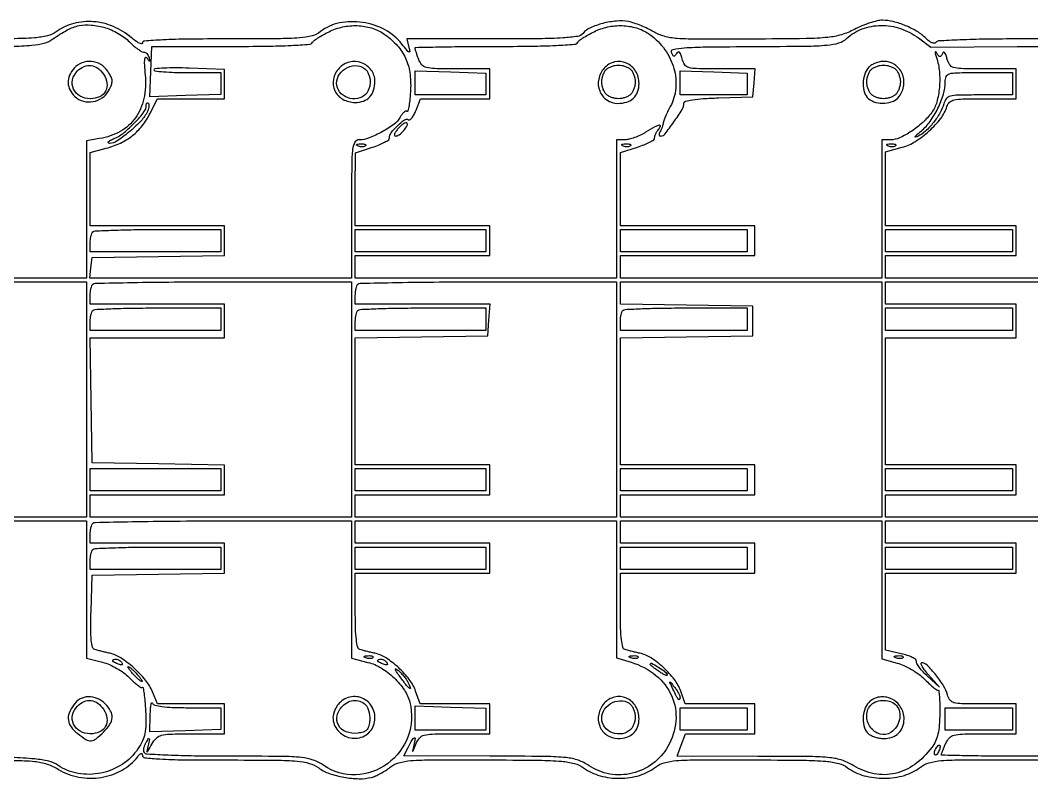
# Model space of a CAD drawing. Extents: x 210 to 1493, y 694 to 1022.
# Drawn here: x 712.2 to 983.2, y 796 to 999 of the extents above; entities that cross this region are included whole.
import ezdxf

# ---------------------------------------------------------------- set-up
doc = ezdxf.new("R2010")
doc.units = 0

msp = doc.modelspace()

# ---------------------------------------------------------------- linework, layer by layer
for points in [[(709.860004, 992.052739, 0.01882), (715.389222, 992.30709, 0.045287), (718.630076, 992.877149, 0.088769), (720.990789, 993.993441, -0.030523), (724.843071, 996.396569, -0.072227), (728.009614, 997.561499, -0.078524), (731.210064, 997.726756, -0.041474), (735.126556, 996.981504, -0.040715), (736.714281, 996.397754, -0.024541), (738.491828, 995.466051, -0.024488), (740.178609, 994.358946, -0.038922), (741.490192, 993.237081, 0.01774), (742.615323, 992.189075, 0.022254), (743.732583, 991.304017, 0.021172), (744.713185, 990.657191, 0.136023), (745.280303, 990.5, -0.127065), (745.713468, 990.388113, -0.073257), (746.144286, 990.059375, -0.06537), (746.507684, 989.573513, -0.061364), (746.742798, 989, -0.005591), (746.969672, 988.130742, -0.452708), (746.898698, 988.028341, -0.271711), (746.747352, 988.095223, -0.003901), (746.154425, 988.932334, 0.407591), (745.78617, 989.002491, 0.225144), (745.528166, 988.574104, 0.039614), (745.498031, 987.067232, 0.00781), (745.700293, 984.368595, -0.073273), (745.345229, 978.018273, -0.104954), (743.098008, 972.865943, -0.110323), (739.055741, 969.243978, -0.087719), (733.509501, 967.307829), (730, 966.738315), (730, 948.369158), (730, 930), (695.5, 930)], [(993.675217, 994.054407, -0.001948), (979.709345, 994, 0.00369), (970.952451, 993.935375, 0.00716), (963.959042, 993.731949, 0.002671), (958.22285, 993.452132, 0.245548), (957.522542, 993.036475, -0.262787), (957.136937, 992.824178, -0.095091), (956.502075, 992.953068, -0.063025), (955.709513, 993.402444, -0.035945), (954.875877, 994.124123, 0.059797), (952.527788, 995.96896, 0.037888), (949.421985, 997.549544, 0.037934), (946.120729, 998.640542, 0.060912), (943.181058, 999, 0.058217), (941.758132, 998.833759, 0.020891), (939.790513, 998.279912, 0.020394), (937.664207, 997.486985, 0.022746), (935.687496, 996.548636, -0.048764), (932.235795, 995.124802, -0.049863), (928.59942, 994.40982, -0.020165), (922.799334, 994.095289, -0.00181), (908.231103, 993.94624, -0.001805), (894.081946, 993.903782, -0.018345), (888.210181, 994.122877, -0.046135), (884.728568, 994.706864, -0.072439), (881.942546, 995.894695, 0.024579), (880.38047, 996.745008, 0.016698), (878.528225, 997.563195, 0.016855), (876.682589, 998.234507, 0.032112), (875.153539, 998.626478, 0.068387), (872.000196, 998.784851, 0.041446), (868.310897, 998.154503, 0.041662), (864.968585, 996.989687, 0.115371), (862.996182, 995.4954, -0.185493), (861.539584, 994.678238, -0.020706), (857.685649, 994.279752, -0.013253), (851.255351, 994.053824, -0.002154), (838.760924, 994), (815.766737, 994), (816.354836, 991.75, -0.026716), (816.578704, 990.658178, -0.600201), (816.374372, 990.506526, -0.111615), (815.877472, 990.896139, -0.004846), (814.489664, 992.634139, 0.10483), (809.970513, 996.423299, 0.084735), (803.946698, 998.418168, 0.086706), (797.732739, 998.279889, 0.11837), (792.662651, 995.949281, -0.104506), (790.434693, 994.850266, -0.043128), (787.099312, 994.298992, -0.017551), (781.256491, 994.050541, -0.001849), (767.592271, 994, 0.002836), (757.276363, 993.941493, 0.009205), (750.436978, 993.737951, 0.005257), (745.500981, 993.448005, 0.394091), (745, 992.911106, -0.446121), (744.761984, 992.697437, -0.084213), (744.126212, 992.877319, -0.043716), (743.167978, 993.440226, -0.020252), (742.025404, 994.32517, 0.073585), (737.188752, 997.307884, 0.081929), (731.870209, 998.621842, 0.085399), (726.595842, 998.136947, 0.089416), (721.879394, 995.914121, -0.096313), (719.524495, 994.843388, -0.039858), (716.052579, 994.300768, -0.016918), (710.067655, 994.052086, -0.001923)], [(1014, 930), (979, 930), (944, 930), (944, 933), (944, 936), (961.5, 936), (979, 936), (979, 940), (979, 944), (961.5, 944), (944, 944), (944, 953.870039), (944, 963.740078), (948.501405, 965.000393, 0.072828), (952.056054, 966.580953, 0.043684), (955.738044, 969.386439, 0.044058), (958.806576, 972.718015, 0.087455), (960.464914, 975.889455, -0.131688), (961.202594, 977.042367, -0.131596), (962.418171, 977.672184, -0.048935), (964.702571, 977.944296, -0.005191), (970.067388, 978), (979, 978), (979, 982), (979, 986), (970.108408, 986, -0.004284), (964.249331, 986.050206, -0.065395), (962.249096, 986.347893, -0.18239), (961.201131, 987.126781, -0.07785), (960.485115, 988.75, 0.022512), (960.155204, 989.797692, 0.094085), (959.81808, 990.363048, 0.334805), (959.51631, 990.424011, 0.195919), (959.255656, 990.136847, -0.031664), (958.950284, 989.440759, -0.28055), (958.675975, 989.273695, -0.223377), (958.352745, 989.425682, -0.021456), (957.813442, 990.136847, 0.042412), (957.45545, 990.569999, 0.631554), (957.314723, 990.5216, 0.098868), (957.351795, 990.082104, 0.008519), (957.684493, 989, -0.057298), (958.451767, 985.231365, -0.043396), (958.450254, 981.007735, -0.044827), (957.751595, 977.094815, -0.093115), (956.402307, 974.315635, -0.048365), (953.983551, 971.636301, -0.038775), (950.917632, 969.245502, -0.04005), (947.813704, 967.53069, -0.10657), (945.352117, 967), (943, 967), (943, 948.5), (943, 930), (908, 930), (873, 930), (873, 933), (873, 936), (891, 936), (909, 936), (909, 940), (909, 944), (891, 944), (873, 944), (873, 953.823696), (873, 963.647391), (877.598983, 965.073696, 0.018667), (879.360025, 965.692797, 0.027839), (880.842918, 966.374773, 0.026632), (881.939235, 967.03189, 0.253086), (882.18402, 967.5, -0.077815), (882.251137, 967.971586, -0.032564), (882.478909, 968.573437, -0.03123), (882.811475, 969.19793, -0.035251), (883.207482, 969.75, 0.085158), (883.709417, 970.62095, 0.591889), (883.458404, 970.909489, 0.07445), (882.243154, 970.448376, 0.00906), (879.77417, 969.003738, -0.026663), (878.355469, 968.239333, -0.023387), (876.80085, 967.59278, -0.024074), (875.34054, 967.142292, -0.062437), (874.25, 967.003738), (872, 967), (872, 948.5), (872, 930), (837, 930), (802, 930), (802, 933), (802, 936), (820, 936), (838, 936), (838, 940), (838, 944), (820, 944), (802, 944), (802.005249, 953.75), (802.010498, 963.5), (806.613244, 965, 0.018695), (808.373344, 965.647327, 0.028037), (809.849996, 966.353125, 0.026912), (810.936417, 967.027829, 0.257648), (811.168544, 967.5, -0.1765), (811.59313, 968.862953, -0.037338), (813.273326, 970.755483, -0.035362), (815.155069, 972.338598, -0.304495), (816.19773, 972.377796, 0.295397), (816.629815, 972.386821, 0.072368), (817.181074, 972.889992, 0.051281), (817.758836, 973.764168, 0.030164), (818.271608, 974.908616), (819.438475, 978), (828.719238, 978), (838, 978), (838, 982), (838, 986), (828.975249, 986, -0.004682), (823.209297, 986.053997, -0.058157), (821.042782, 986.348073, -0.153901), (819.852572, 987.088489, -0.086607), (818.975249, 988.5651, -0.005212), (818.601699, 989.579315, -0.007041), (818.286479, 990.504453, -0.004956), (818.041794, 991.283312, -0.073755), (818, 991.5651, -0.407814), (818.174113, 991.743068, -0.000405), (824.298289, 991.872248, -0.00317), (831.21945, 991.968747, -0.001901), (839.440983, 992, 0.003188), (849.112005, 992.061671, 0.009278), (855.790103, 992.270831, 0.005787), (860.68698, 992.572079, 0.240536), (861.564354, 993.104127, -0.098222), (862.066901, 993.644233, -0.016022), (863.258488, 994.448203, -0.017119), (864.743416, 995.312809, -0.014341), (866.373371, 996.129228, -0.063891), (870.084056, 997.309954, -0.061798), (874.015721, 997.534374, -0.063794), (877.764242, 996.79854, -0.077761), (880.938211, 995.160396, -0.080234), (884.938123, 991.108999, -0.086126), (887.340556, 986.097904, -0.090847), (887.840058, 980.801124, -0.102664), (886.372692, 975.915714, 0.010448), (885.661565, 974.534628, 0.012651), (885.055002, 973.209616, 0.011292), (884.600889, 972.077335, 0.08045), (884.484888, 971.5, -0.054081), (884.415633, 971.02833, -0.023948), (884.228343, 970.426563, -0.023366), (883.966933, 969.801908, -0.029084), (883.664552, 969.25, 0.052893), (883.430849, 968.770708, 0.115476), (883.382987, 968.367188, 0.189362), (883.521463, 968.105157, 0.179475), (883.804982, 968, 0.230579), (884.915294, 968.540782, 0.01228), (887.327308, 971.781977, 0.015326), (889.529027, 975.109366, 0.139368), (890, 976.766225, -0.339449), (890.415133, 977.307247, -0.026687), (892.307766, 977.707595, -0.022966), (895.147526, 978.018854, -0.008044), (899.25, 978.212474), (908.5, 978.5), (908.810365, 982.25), (909.120731, 986), (899.668773, 986, -0.003855), (893.418187, 986.048198, -0.061297), (891.320292, 986.339266, -0.182467), (890.243509, 987.110051, -0.085876), (889.5397, 988.697845, 0.021053), (889.187541, 989.886605, 0.11898), (888.834974, 990.44037, 0.328725), (888.46518, 990.489395, 0.12917), (888.070455, 990.113999, -0.037832), (887.642832, 989.526519, -0.264415), (887.321877, 989.409737, -0.232677), (887.027004, 989.622596, -0.030489), (886.697099, 990.346964, -0.460807), (887.157878, 991.196051, -0.03424), (890.12069, 991.618205, -0.015399), (895.837574, 991.860083, -0.001748), (908.778302, 991.963519, 0.001739), (922.711015, 992.074624, 0.018365), (928.393097, 992.34859, 0.04798), (931.552178, 992.926031, 0.119948), (933.579101, 994.074312, -0.099212), (937.753404, 996.670567, -0.087335), (942.802205, 997.6123, -0.083594), (948.063518, 996.781464, -0.080434), (952.840731, 994.270399), (956.181462, 991.75981), (979.263628, 991.936494, 0.001541), (994.214267, 992.097025, 0.02088)], [(695.5, 865), (730, 865), (730, 846.618715), (730, 828.23743), (734.271604, 827.161828, -0.040133), (736.143803, 826.527038, -0.027901), (738.142597, 825.529491, -0.028077), (739.996158, 824.32874, -0.043989), (741.424629, 823.07867, 0.015426), (742.572116, 821.952631, 0.023966), (743.634994, 821.06247, 0.020641), (744.527657, 820.441235, 0.287081), (744.903025, 820.438386, -0.525873), (745.151862, 820.328238, -0.010762), (745.415308, 818.739077, -0.015492), (745.647611, 816.669498, -0.008635), (745.808662, 814.137761, -0.013648), (745.878839, 810.437641, -0.047049), (745.633923, 808.053293, -0.061437), (744.990785, 806.106741, -0.036824), (743.788729, 803.984932, -0.10257), (739.547662, 799.811879, -0.093126), (733.851856, 797.489388, -0.093826), (727.739081, 797.401645, -0.106112), (722.306842, 799.597746, 0.091783), (719.875432, 800.661932, 0.033962), (716.170768, 801.265926, 0.015813), (709.920149, 801.654549, 0.002124)], [(993.999259, 801.949305, 0.001891), (980.59563, 802, -0.001965), (972.3148, 802.03255, -0.003277), (965.343716, 802.133053, -0.000433), (959.181145, 802.267642, -0.40758), (959, 802.452947, -0.086484), (959.050482, 802.742618, -0.006008), (959.340901, 803.521038, -0.008394), (959.716004, 804.44433, -0.006211), (960.160515, 805.452947, -0.082508), (961.140437, 806.909643, -0.14209), (962.390872, 807.645142, -0.0573), (964.584836, 807.942978, -0.005113), (970.160515, 808), (979, 808), (979, 812), (979, 816), (970.108408, 816, -0.004579), (964.465904, 816.051671, -0.057918), (962.36287, 816.335222, -0.166689), (961.279662, 817.045013, -0.103993), (960.6087, 818.422928, 0.078034), (959.591602, 820.817522, 0.02975), (957.488531, 823.782816, 0.024928), (955.170343, 826.39299, 0.201339), (953.724015, 827, 0.487593), (953.529669, 826.751364, 0.067856), (953.811184, 826.045313, 0.037469), (954.511897, 824.99834, 0.017541), (955.562909, 823.75), (958.5, 820.5), (955.297268, 823.391805, -0.020647), (954.085602, 824.580228, -0.02758), (953.094892, 825.759675, -0.027163), (952.404404, 826.792747, -0.180889), (952.297268, 827.391805, 0.28344), (952.107032, 827.88017, 0.044543), (951.19201, 828.451198, 0.038309), (949.863876, 829.000731, 0.024404), (948.25, 829.442061), (944, 830.384122), (944, 840.692061), (944, 851), (961.5, 851), (979, 851), (979, 855), (979, 859), (961.5, 859), (944, 859), (944, 862), (944, 865), (979, 865), (1014, 865)], [(710.657085, 800.89882, -0.021615), (716.102043, 800.617968, -0.057205), (719.424441, 799.913142, -0.05724), (722.5, 798.473914, 0.093847), (727.918873, 796.403893, 0.084423), (733.933506, 796.347932, 0.086254), (739.516561, 798.267903, 0.104581), (743.700513, 801.876581, -0.024107), (744.245393, 802.524948, -0.135123), (744.62696, 802.761567, -0.361721), (744.865049, 802.658739, -0.111335), (744.968197, 802.25, 0.377577), (745.582441, 801.587331, 0.011204), (749.668757, 801.264503, 0.011655), (756.009359, 801.054406, 0.002454), (767.09563, 801, -0.001826), (780.839296, 800.949797, -0.019379), (786.433179, 800.69197, -0.050267), (789.684453, 800.08265, -0.083459), (792.186967, 798.866868, 0.072301), (795.060777, 797.391039, 0.038434), (798.941369, 796.386748, 0.038333), (802.96266, 795.984149, 0.067367), (806.278006, 796.354927, 0.041539), (807.385527, 796.732964, 0.019372), (808.752039, 797.394256, 0.019039), (810.140658, 798.20325, 0.025236), (811.334202, 799.048244, -0.097305), (813.674069, 800.244236, -0.050453), (816.916942, 800.826632, -0.018692), (822.650247, 801.053214, -0.001652), (837.139929, 801.036067, -0.001807), (851.250798, 800.921756, -0.017526), (857.225722, 800.642154, -0.043535), (860.674967, 800.054237, -0.090983), (863.133743, 798.904766, 0.087755), (867.601581, 796.781087, 0.069761), (872.906347, 796.091033, 0.070505), (878.13882, 796.88569, 0.094031), (882.395237, 799.096253, -0.099962), (884.701199, 800.259648, -0.048189), (887.975673, 800.827422, -0.018278), (893.760048, 801.052146, -0.001692), (908.082688, 801.036324, -0.001818), (922.091358, 800.922516, -0.017354), (928.065554, 800.64473, -0.042743), (931.497988, 800.06753, -0.096448), (933.869061, 798.938686, 0.093365), (938.288742, 796.801294, 0.068187), (943.710124, 796.103023, 0.068505), (949.092028, 796.888181, 0.096511), (953.395237, 799.096253, -0.099799), (955.698695, 800.259317, -0.048288), (958.965596, 800.82729, -0.018333), (964.733408, 801.052201, -0.0017), (979.00132, 801.036689, -0.001547), (994.184886, 800.921573, -0.022119)]]:
    msp.add_lwpolyline(points, format="xyb")
for points in [[(810, 995.130237, -0.052966), (813.292966, 992.162072, -0.07501), (815.457332, 988.87044, -0.073033), (816.59052, 985.018401, -0.047359), (816.802811, 980.371684, -0.010955), (816.63671, 978.032942, -0.01999), (816.383377, 976.136347, -0.017563), (816.089779, 974.744434, -0.5076), (815.800173, 974.625941, 0.253862), (815.453685, 974.644609, 0.071668), (814.987611, 974.334914, 0.053517), (814.482771, 973.775641, 0.034003), (814.016738, 973.031274, -0.112954), (812.416044, 971.192732, -0.031778), (809.184732, 969.139946, -0.032425), (805.671384, 967.496239, -0.093463), (803.039838, 967, 0.268929), (801.87812, 966.326449, 0.102893), (801.277565, 964.482663, 0.025795), (801.039637, 960.401924, 0.001665), (801, 948.5), (801, 930), (765.933578, 930), (730.867155, 930), (731.183578, 932.75), (731.5, 935.5), (749.25, 935.773074), (767, 936.046149), (767, 940.023074), (767, 944), (749, 944), (731, 944), (731, 953.792595), (731, 963.58519), (735.288269, 964.732127, 0.045575), (739.102809, 966.135055, 0.057277), (742.295261, 968.127436, 0.058051), (744.920009, 970.767708, 0.048722), (747.048224, 974.094526), (749.040648, 978), (758.020324, 978), (767, 978), (767, 981.93138), (767, 985.86276), (757.497758, 986.18138, 0.007393), (753.854387, 986.249636, 0.012331), (750.787458, 986.186093, 0.005973), (748.268983, 986.041568, 0.394931), (747.997758, 985.75, 0.381663), (748.267698, 985.449688, 0.006572), (750.643091, 985.220312, 0.012966), (753.549014, 985.053942, 0.007815), (757, 985), (766, 985), (766, 982.06862), (766, 979.13724), (756.474782, 978.81862), (746.949564, 978.5), (747.224782, 985.249931), (747.5, 991.999862), (768.690983, 991.999931, 0.003233), (778.242737, 992.061726, 0.009376), (784.846835, 992.271061, 0.005891), (789.689031, 992.572732, 0.240275), (790.564354, 993.104127, -0.098222), (791.066901, 993.644233, -0.016022), (792.258488, 994.448203, -0.017119), (793.743416, 995.312809, -0.014341), (795.373371, 996.129228, -0.063935), (799.092626, 997.312318, -0.062198), (803.025817, 997.532978, -0.064007), (806.786361, 996.786194, -0.076112)], [(726.654988, 986.171259, 0.084313), (725.451039, 984.281872, 0.108648), (725.07814, 982.263145, 0.110742), (725.587748, 980.30314, 0.090314), (726.911566, 978.580032, 0.11643), (729.153396, 977.344386, 0.111215), (731.751091, 977.213324, 0.110349), (734.170004, 978.210225, 0.113121), (735.90897, 980.134769, 0.02874), (736.671204, 981.704546, 0.110583), (736.858171, 982.766331, 0.107522), (736.576983, 983.822539, 0.026413), (735.667459, 985.384769, 0.113424), (733.792717, 987.184096, 0.11347), (731.320829, 987.984148, 0.114493), (728.765446, 987.621573, 0.117104)], [(734.548019, 984.567058, -0.105221), (735.477427, 982.173454, -0.165498), (735.113598, 980.019382, -0.165505), (733.511359, 978.534462, -0.105231), (731, 978, -0.12606), (728.272179, 978.698843, -0.160557), (726.51048, 980.586847, -0.16799), (726.261226, 983.082763, -0.138898), (727.571429, 985.428571, -0.095086), (729.344388, 986.63061, -0.133042), (731.230061, 986.899546, -0.129755), (733.027954, 986.179499, -0.088166)], [(797.654988, 986.171259, 0.133767), (796.155696, 983.216836, 0.161774), (796.517254, 980.143805, 0.158118), (798.661319, 977.849343, 0.127085), (801.948984, 977, 0.084954), (804.184924, 977.382666, 0.120697), (805.865681, 978.482006, 0.115346), (806.897407, 980.277063, 0.073124), (807.25, 982.675093, 0.159507), (806.271388, 985.664651, 0.148241), (803.68783, 987.603362, 0.145523), (800.423886, 987.800761, 0.152829)], [(804.8, 985.8, -0.070395), (805.259976, 985.188407, -0.038897), (805.6475, 984.335625, -0.037889), (805.911715, 983.392078, -0.049362), (806, 982.5, -0.049362), (805.911715, 981.607922, -0.037889), (805.6475, 980.664375, -0.038897), (805.259976, 979.811593, -0.070395), (804.8, 979.2, -0.155501), (802.560122, 978.0428, -0.132647), (799.903468, 978.297066, -0.13684), (797.79409, 979.838806, -0.168478), (797, 982.128571, -0.156442), (797.790522, 984.593304, -0.128228), (799.925075, 986.373028, -0.133794), (802.583455, 986.8401, -0.175085)], [(868.654988, 986.171259, 0.135151), (867.188861, 983.262624, 0.143388), (867.464771, 980.085244, 0.150397), (869.383443, 977.663499, 0.151706), (872.324907, 976.75, 0.073124), (874.722937, 977.102593, 0.115346), (876.517994, 978.134319, 0.120697), (877.617334, 979.815076, 0.084954), (878, 982.051016, 0.1349), (877.084112, 985.383936, 0.156041), (874.628185, 987.559111, 0.164396), (871.468978, 987.842256, 0.150814)], [(875.8, 985.8, -0.070395), (876.259976, 985.188407, -0.038897), (876.6475, 984.335625, -0.037889), (876.911715, 983.392078, -0.049362), (877, 982.5, -0.049362), (876.911715, 981.607922, -0.037889), (876.6475, 980.664375, -0.038897), (876.259976, 979.811593, -0.070395), (875.8, 979.2, -0.070395), (875.188407, 978.740024, -0.038897), (874.335625, 978.3525, -0.037889), (873.392078, 978.088285, -0.049362), (872.5, 978, -0.049362), (871.607922, 978.088285, -0.037889), (870.664375, 978.3525, -0.038897), (869.811593, 978.740024, -0.070395), (869.2, 979.2, -0.070395), (868.740024, 979.811593, -0.038897), (868.3525, 980.664375, -0.037889), (868.088285, 981.607922, -0.049362), (868, 982.5, -0.049362), (868.088285, 983.392078, -0.037889), (868.3525, 984.335625, -0.038897), (868.740024, 985.188407, -0.070395), (869.2, 985.8, -0.070395), (869.811593, 986.259976, -0.038897), (870.664375, 986.6475, -0.037889), (871.607922, 986.911715, -0.049362), (872.5, 987, -0.049362), (873.392078, 986.911715, -0.037889), (874.335625, 986.6475, -0.038897), (875.188407, 986.259976, -0.070395)], [(939.571429, 986.428571, 0.120172), (938.451331, 984.585972, 0.074864), (938.052675, 982.076682, 0.076873), (938.409981, 979.635582, 0.145843), (939.503079, 977.997445, 0.112332), (941.42113, 977.025558, 0.078856), (943.841282, 976.812318, 0.081407), (946.131382, 977.353264, 0.137102), (947.672014, 978.56613, 0.124947), (948.907255, 981.634105, 0.138511), (948.45876, 984.79133, 0.146388), (946.462848, 987.12714, 0.144236), (943.5, 988, 0.056383), (942.482366, 987.88488, 0.038823), (941.373661, 987.538393, 0.039117), (940.34515, 987.030482, 0.062206)], [(946.8, 985.8, -0.070395), (947.259976, 985.188407, -0.038897), (947.6475, 984.335625, -0.037889), (947.911715, 983.392078, -0.049362), (948, 982.5, -0.049362), (947.911715, 981.607922, -0.037889), (947.6475, 980.664375, -0.038897), (947.259976, 979.811593, -0.070395), (946.8, 979.2, -0.070395), (946.188407, 978.740024, -0.038897), (945.335625, 978.3525, -0.037889), (944.392078, 978.088285, -0.049362), (943.5, 978, -0.049362), (942.607922, 978.088285, -0.037889), (941.664375, 978.3525, -0.038897), (940.811593, 978.740024, -0.070395), (940.2, 979.2, -0.070395), (939.740024, 979.811593, -0.038897), (939.3525, 980.664375, -0.037889), (939.088285, 981.607922, -0.049362), (939, 982.5, -0.049362), (939.088285, 983.392078, -0.037889), (939.3525, 984.335625, -0.038897), (939.740024, 985.188407, -0.070395), (940.2, 985.8, -0.070395), (940.811593, 986.259976, -0.038897), (941.664375, 986.6475, -0.037889), (942.607922, 986.911715, -0.049362), (943.5, 987, -0.049362), (944.392078, 986.911715, -0.037889), (945.335625, 986.6475, -0.038897), (946.188407, 986.259976, -0.070395)], [(978, 982), (978, 979), (969.108408, 979, 0.004689), (963.533785, 978.947718, 0.055817), (961.397146, 978.667782, 0.160464), (960.297193, 977.978154, 0.112134), (959.630136, 976.662482, -0.068634), (958.664905, 974.266457, -0.037962), (956.891096, 971.650741, -0.038022), (954.753699, 969.346245, -0.072012), (952.672448, 967.912542, -0.060657), (952.079744, 967.704032, -0.670148), (951.977808, 967.850788, -0.069244), (952.447604, 968.395159, -0.008765), (953.634139, 969.400666, 0.067332), (955.987571, 971.922519, 0.041187), (958.062333, 975.430682, 0.041339), (959.52147, 979.202491, 0.071746), (960, 982.520236, -0.106468), (960.309109, 983.955434, -0.223006), (961.157345, 984.681118, -0.063569), (963.080411, 984.955829, -0.003731), (969, 985), (978, 985)], [(746.119234, 974.222791, -0.070551), (744.361999, 971.824127, -0.02678), (741.302011, 969.006897, -0.023039), (738.092769, 966.594951, -0.156573), (736.215204, 966.039142, -0.177872), (735.851458, 966.18227, -0.427816), (735.842292, 966.441457, -0.08008), (736.416591, 966.867108, -0.016805), (737.549577, 967.406596, 0.069039), (740.074677, 968.950065, 0.030318), (742.955915, 971.618797, 0.026704), (745.390598, 974.453341, 0.165554), (746, 976.243392, -0.053448), (746.040554, 976.621685, -0.160831), (746.170675, 976.842488, -0.257921), (746.360521, 976.883848, -0.124402), (746.58102, 976.752313, -0.192383), (746.733827, 976.396141, -0.051476), (746.685041, 975.769595, -0.044368), (746.475814, 975.01138, -0.033381)], [(813.505548, 970.006131, 0.026836), (812.879557, 969.235031, 0.064121), (812.526644, 968.589301, 0.150719), (812.496726, 968.179759, 0.349393), (812.722568, 968, 0.16593), (813.753863, 968.351935, 0.048942), (814.98662, 969.513173, 0.050145), (815.901354, 970.801948, 0.337629), (815.803037, 971.530297, 0.305748), (815.501048, 971.588987, 0.046095), (814.929339, 971.281384, 0.038623), (814.236234, 970.74018, 0.023774)], [(804.729167, 965.395833, -0.126455), (804.402231, 965.202593, -0.060344), (803.916927, 965.123424, -0.05415), (803.359369, 965.160852, -0.051402), (802.8125, 965.316886, -0.054073), (802.395823, 965.538436, -0.470617), (802.37858, 965.720685, -0.168741), (802.670344, 965.862007, -0.018894), (803.416667, 965.921053, -0.028489), (804.112848, 965.910055, -0.077125), (804.592839, 965.799335, -0.208169), (804.77538, 965.614691, -0.296942)], [(875.729167, 965.395833, -0.126455), (875.402231, 965.202593, -0.060344), (874.916927, 965.123424, -0.05415), (874.359369, 965.160852, -0.051402), (873.8125, 965.316886, -0.054073), (873.395823, 965.538436, -0.470617), (873.37858, 965.720685, -0.168741), (873.670344, 965.862007, -0.018894), (874.416667, 965.921053, -0.028489), (875.112848, 965.910055, -0.077125), (875.592839, 965.799335, -0.208169), (875.77538, 965.614691, -0.296942)], [(946.729167, 965.395833, -0.126455), (946.402231, 965.202593, -0.060344), (945.916927, 965.123424, -0.05415), (945.359369, 965.160852, -0.051402), (944.8125, 965.316886, -0.054073), (944.395823, 965.538436, -0.470617), (944.37858, 965.720685, -0.168741), (944.670344, 965.862007, -0.018894), (945.416667, 965.921053, -0.028489), (946.112848, 965.910055, -0.077125), (946.592839, 965.799335, -0.208169), (946.77538, 965.614691, -0.296942)], [(766, 940), (766, 937), (748.5, 937), (731, 937), (731, 939.333333, -0.026022), (731.049067, 940.275476, -0.028659), (731.195833, 941.177083, -0.029781), (731.409196, 941.924097, -0.11238), (731.666667, 942.333333, -0.187071), (732.277547, 942.602868, -0.001897), (737.082292, 942.804167, -0.005817), (742.666162, 942.95186, -0.003703), (749.166667, 943), (766, 943)], [(801, 897.5), (801, 866), (766, 866), (731, 866), (731, 869), (731, 872), (749, 872), (767, 872), (767, 875.976926), (767, 879.953851), (749.25, 880.226926), (731.5, 880.5), (731.225821, 897.25), (730.951642, 914), (748.975821, 914), (767, 914), (767, 918.5), (767, 923), (749, 923), (731, 923), (731, 925.333333, -0.026022), (731.049067, 926.275476, -0.028659), (731.195833, 927.177083, -0.029781), (731.409196, 927.924097, -0.11238), (731.666667, 928.333333, -0.193456), (732.304598, 928.605462, -0.000493), (742.222917, 928.804167, -0.002944), (753.455941, 928.951977, -0.001818), (766.666667, 929), (801, 929)], [(872, 897.5), (872, 866), (837, 866), (802, 866), (802, 869), (802, 872), (820, 872), (838, 872), (838, 876), (838, 880), (820, 880), (802, 880), (802, 896.976926), (802, 913.953851), (819.75, 914.226926), (837.5, 914.5), (837.807498, 918.75), (838.114996, 923), (820.057498, 923), (802, 923), (802, 925.333333, -0.026022), (802.049067, 926.275476, -0.028659), (802.195833, 927.177083, -0.029781), (802.409196, 927.924097, -0.11238), (802.666667, 928.333333, -0.193456), (803.304598, 928.605462, -0.000493), (813.222917, 928.804167, -0.002944), (824.455941, 928.951977, -0.001818), (837.666667, 929), (872, 929)], [(766, 919), (766, 916), (748.5, 916), (731, 916), (731, 918.333333, -0.026022), (731.049067, 919.275476, -0.028659), (731.195833, 920.177083, -0.029781), (731.409196, 920.924097, -0.11238), (731.666667, 921.333333, -0.187071), (732.277547, 921.602868, -0.001897), (737.082292, 921.804167, -0.005817), (742.666162, 921.95186, -0.003703), (749.166667, 922), (766, 922)], [(837, 919), (837, 916), (819.5, 916), (802, 916), (802, 918.333333, -0.026022), (802.049067, 919.275476, -0.028659), (802.195833, 920.177083, -0.029781), (802.409196, 920.924097, -0.11238), (802.666667, 921.333333, -0.187071), (803.277547, 921.602868, -0.001897), (808.082292, 921.804167, -0.005817), (813.666162, 921.95186, -0.003703), (820.166667, 922), (837, 922)], [(907, 919), (907, 916), (890, 916), (873, 916), (873, 918.333333, -0.026022), (873.049067, 919.275476, -0.028659), (873.195833, 920.177083, -0.029781), (873.409196, 920.924097, -0.11238), (873.666667, 921.333333, -0.18667), (874.275943, 921.602725, -0.002005), (878.935417, 921.804167, -0.005983), (884.357878, 921.951853, -0.003816), (890.666667, 922), (907, 922)], [(801, 846.618715), (801, 828.23743), (805.383234, 827.133719, -0.076204), (808.926074, 825.640887, -0.052823), (812.375138, 822.983612, -0.053524), (815.134395, 819.719988, -0.087472), (816.609119, 816.42126, -0.150509), (816.128364, 807.336848, -0.14734), (810.622871, 800.0072, -0.150963), (802.101066, 797.046911, -0.159047), (793.595138, 799.5, 0.062228), (790.718577, 800.968204, 0.062636), (787.575566, 801.679396, 0.022682), (782.345832, 801.951928, 0.001677), (768.014608, 802, -0.003512), (758.907759, 802.063975, -0.007499), (751.874551, 802.268327, -0.003103), (746.245288, 802.551442, -0.244919), (745.504895, 802.99208, -0.127983), (745.348765, 803.498615, -0.055129), (745.39554, 804.209126, -0.049574), (745.617539, 804.996086, -0.046503), (745.993627, 805.74208, -0.00711), (746.627534, 806.722159, -0.528332), (746.788128, 806.723821, -0.208967), (746.840985, 806.459034, -0.003654), (746.511216, 805, 0.002287), (746.12007, 803.291149, 0.559357), (746.21393, 803.19991, 0.202418), (746.400684, 803.34135, 0.001207), (747.495404, 805.25, -0.065435), (748.709522, 806.850354, -0.134755), (750.060491, 807.629615, -0.058723), (752.300868, 807.940742, -0.00517), (758.031937, 808), (767, 808), (767, 812), (767, 816), (758.01342, 816), (749.02684, 816), (747.662376, 819.265623, 0.072564), (745.803718, 822.361745, 0.037941), (742.694499, 825.624072, 0.037935), (739.214147, 828.312637, 0.091859), (736.23166, 829.569074, -0.003602), (735.091481, 829.827286, -0.003328), (733.924539, 830.108618, -0.003321), (732.888548, 830.373005, -0.011073), (732.213578, 830.566114, -0.25924), (731.598006, 831.210309, -0.039351), (731.273451, 833.027822, -0.025423), (731.134955, 835.959146, -0.006423), (731.213578, 840.732592), (731.5, 850.5), (749.25, 850.773074), (767, 851.046149), (767, 855.023074), (767, 859), (749, 859), (731, 859), (731, 861.333333, -0.026022), (731.049067, 862.275476, -0.028659), (731.195833, 863.177083, -0.029781), (731.409196, 863.924097, -0.11238), (731.666667, 864.333333, -0.193456), (732.304598, 864.605462, -0.000493), (742.222917, 864.804167, -0.002944), (753.455941, 864.951977, -0.001818), (766.666667, 865), (801, 865)], [(872, 846.658288), (872, 828.316575), (875.864601, 827.158713, -0.097), (882.521326, 823.655065, -0.120694), (886.755806, 818.115816, -0.125168), (887.861665, 811.409115, -0.109165), (885.73355, 804.604101, -0.101751), (881.703549, 800.04032, -0.1018), (876.200438, 797.437955, -0.102973), (870.170013, 797.235254, -0.106553), (864.641187, 799.46875, 0.06551), (861.75428, 800.918523, 0.059683), (858.497489, 801.630884, 0.021361), (853.006374, 801.924391, 0.00159), (838.002986, 802.037007), (815.002692, 802.136513), (816.136801, 804.318257, -0.00629), (817.297368, 806.483882, -0.16289), (817.779736, 806.927268, -0.600948), (818.018301, 806.741404, -0.01429), (817.661898, 805, 0.001307), (817.290048, 803.396284, 0.616592), (817.354923, 803.342635, 0.191193), (817.478493, 803.467829, 0.000826), (818.230712, 805.25, -0.07431), (819.212248, 806.865066, -0.156081), (820.438096, 807.645095, -0.059946), (822.621603, 807.946758, -0.004385), (828.693042, 808), (838, 808), (838, 812), (838, 816), (828.700888, 816), (819.401777, 816), (818.160935, 819.431487, 0.076346), (816.469811, 822.531696, 0.042824), (813.577695, 825.715907, 0.043056), (810.248636, 828.309096, 0.090297), (807.23166, 829.569074, -0.003427), (806.094153, 829.826262, -0.003211), (804.935238, 830.104512, -0.003196), (803.910001, 830.364605, -0.011002), (803.25, 830.552138, -0.263739), (802.654059, 831.183918, -0.030272), (802.290749, 833.180954, -0.023014), (802.064537, 836.256836, -0.006848), (802, 840.968615), (802, 851), (820, 851), (838, 851), (838, 855), (838, 859), (820, 859), (802, 859), (802, 862), (802, 865), (837, 865), (872, 865)], [(943, 846.538544), (943, 828.077088), (947.158017, 826.957451, -0.041766), (948.975164, 826.301305, -0.025344), (951.002886, 825.24391, -0.025297), (952.921882, 823.981331, -0.040225), (954.408017, 822.696379, 0.010938), (955.633855, 821.504254, 0.016462), (956.757861, 820.525048, 0.011327), (957.715972, 819.779787, 0.233048), (958.065553, 819.71599, -0.462899), (958.288967, 819.566518, -0.008421), (958.445719, 817.959833, -0.014361), (958.550156, 815.941247, -0.008317), (958.565553, 813.511434, -0.016224), (958.427342, 810.279902, -0.038879), (958.062282, 807.911083, -0.050108), (957.413838, 806.022629, -0.051762), (956.408052, 804.322916, -0.075669), (951.874276, 799.819929, -0.101105), (946.614369, 797.411343, -0.105804), (941.016643, 797.315794, -0.089811), (935.5, 799.473914, 0.056361), (932.443564, 800.910726, 0.057544), (929.164803, 801.615992, 0.022067), (923.823941, 801.898169, 0.001804), (909.836864, 801.96879), (888.173728, 802), (889.306102, 805), (890.438475, 808), (899.719238, 808), (909, 808), (909, 812), (909, 816), (899.700888, 816), (890.401777, 816), (889.160935, 819.431487, 0.076346), (887.469811, 822.531696, 0.042824), (884.577695, 825.715907, 0.043056), (881.248636, 828.309096, 0.090297), (878.23166, 829.569074, -0.003427), (877.094153, 829.826262, -0.003211), (875.935238, 830.104512, -0.003196), (874.910001, 830.364605, -0.011002), (874.25, 830.552138, -0.263739), (873.654059, 831.183918, -0.030272), (873.290749, 833.180954, -0.023014), (873.064537, 836.256836, -0.006848), (873, 840.968615), (873, 851), (891, 851), (909, 851), (909, 855), (909, 859), (891, 859), (873, 859), (873, 862), (873, 865), (908, 865), (943, 865)], [(766, 855), (766, 852), (748.5, 852), (731, 852), (731, 854.333333, -0.026022), (731.049067, 855.275476, -0.028659), (731.195833, 856.177083, -0.029781), (731.409196, 856.924097, -0.11238), (731.666667, 857.333333, -0.187071), (732.277547, 857.602868, -0.001897), (737.082292, 857.804167, -0.005817), (742.666162, 857.95186, -0.003703), (749.166667, 858), (766, 858)], [(739.492921, 827.011454, -0.1144), (739.606889, 826.674071, -0.32948), (739.487528, 826.474315, -0.155351), (739.131719, 826.443138, -0.036408), (738.551938, 826.618443, -0.029964), (737.48003, 827.105273, -0.168622), (737.057392, 827.558518, -0.444011), (737.201747, 827.882327, -0.079093), (737.940983, 828, -0.088797), (738.34605, 827.927491, -0.053277), (738.78502, 827.709615, -0.051183), (739.189428, 827.389589, -0.061454)], [(806.729167, 828.395833, -0.126455), (806.402231, 828.202593, -0.060344), (805.916927, 828.123424, -0.05415), (805.359369, 828.160852, -0.051402), (804.8125, 828.316886, -0.054073), (804.395823, 828.538436, -0.470617), (804.37858, 828.720685, -0.168741), (804.670344, 828.862007, -0.018894), (805.416667, 828.921053, -0.028489), (806.112848, 828.910055, -0.077125), (806.592839, 828.799335, -0.208169), (806.77538, 828.614691, -0.296942)], [(810.492921, 827.011454, -0.1144), (810.606889, 826.674071, -0.32948), (810.487528, 826.474315, -0.155351), (810.131719, 826.443138, -0.036408), (809.551938, 826.618443, -0.029964), (808.48003, 827.105273, -0.168622), (808.057392, 827.558518, -0.444011), (808.201747, 827.882327, -0.079093), (808.940983, 828, -0.088797), (809.34605, 827.927491, -0.053277), (809.78502, 827.709615, -0.051183), (810.189428, 827.389589, -0.061454)], [(877.729167, 828.395833, -0.126455), (877.402231, 828.202593, -0.060344), (876.916927, 828.123424, -0.05415), (876.359369, 828.160852, -0.051402), (875.8125, 828.316886, -0.054073), (875.395823, 828.538436, -0.470617), (875.37858, 828.720685, -0.168741), (875.670344, 828.862007, -0.018894), (876.416667, 828.921053, -0.028489), (877.112848, 828.910055, -0.077125), (877.592839, 828.799335, -0.208169), (877.77538, 828.614691, -0.296942)], [(885.56743, 823.890896, -0.369416), (885.533446, 823.672196, -0.26008), (885.276302, 823.620066, -0.05198), (884.590759, 823.920255, -0.015861), (883.623124, 824.511283, -0.01046), (882.618001, 825.200342, -0.015547), (881.770543, 825.848567, -0.010584), (881.105965, 826.414303, -0.214292), (881, 826.650194, -0.554644), (881.362324, 826.876341, -0.022163), (883.016169, 825.97471, -0.025145), (884.705618, 824.834391, -0.093576)], [(948.729167, 828.395833, -0.126455), (948.402231, 828.202593, -0.060344), (947.916927, 828.123424, -0.05415), (947.359369, 828.160852, -0.051402), (946.8125, 828.316886, -0.054073), (946.395823, 828.538436, -0.470617), (946.37858, 828.720685, -0.168741), (946.670344, 828.862007, -0.018894), (947.416667, 828.921053, -0.028489), (948.112848, 828.910055, -0.077125), (948.592839, 828.799335, -0.208169), (948.77538, 828.614691, -0.296942)], [(743.5, 824, -0.012939), (744.159597, 823.232121, -0.02599), (744.63142, 822.5875, -0.034935), (744.889734, 822.12573, -0.549874), (744.809975, 822, -0.165568), (744.525997, 822.096686, -0.014322), (743.92517, 822.5875, -0.017642), (743.229731, 823.233916, -0.012769), (742.5, 824, -0.012939), (741.840403, 824.767879, -0.02599), (741.36858, 825.4125, -0.034935), (741.110266, 825.87427, -0.549874), (741.190025, 826, -0.165568), (741.474003, 825.903314, -0.014322), (742.07483, 825.4125, -0.017642), (742.770269, 824.766084, -0.012769)], [(816.08978, 821.832244, -0.024753), (816.811717, 820.306288, -0.744005), (816.597657, 820.131803, -0.078875), (815.749503, 820.926445, -0.007154), (813.996912, 823.25, -0.008553), (813.061993, 824.574035, -0.066309), (812.722985, 825.249277, -0.6446), (812.860687, 825.379769, -0.074002), (813.36345, 825.082244, -0.029068), (814.10347, 824.406257, -0.01862), (814.884428, 823.542733, -0.01871), (815.588533, 822.636594, -0.032955)], [(889, 817.642204, -0.161007), (888.854728, 817.202762, -0.489146), (888.586824, 817.196761, -0.053694), (888.055586, 818.014628, -0.006075), (887.080288, 820, -0.001053), (886.280547, 821.688401, -0.260205), (886.291678, 821.849775, -0.508695), (886.39989, 821.85537, -0.001461), (887.444834, 820.55887, -0.022242), (888.040098, 819.744118, -0.024166), (888.54317, 818.901384, -0.024594), (888.900605, 818.14347, -0.098188)], [(726.556704, 815.777494, 0.059437), (725.357058, 813.540673, 0.128849), (725.130536, 811.617695, 0.130453), (725.876232, 809.846406, 0.06167), (727.634859, 808.07258, 0.026719), (729.856169, 806.509818, 0.154943), (731.226886, 806.156564, 0.156427), (732.543259, 806.660417, 0.027383), (734.545455, 808.454545, 0.048637), (736.270882, 810.5528, 0.133493), (736.879021, 812.354158, 0.147842), (736.464454, 814.098084, 0.064703), (735, 816, 0.092288), (732.877893, 817.456002, 0.111366), (730.51206, 817.924435, 0.118789), (728.289053, 817.326356, 0.115635)], [(734.548019, 814.567058, -0.105221), (735.477427, 812.173454, -0.165498), (735.113598, 810.019382, -0.165505), (733.511359, 808.534462, -0.105231), (731, 808, -0.12606), (728.272179, 808.698843, -0.160557), (726.51048, 810.586847, -0.16799), (726.261226, 813.082763, -0.138898), (727.571429, 815.428571, -0.095086), (729.344388, 816.63061, -0.133042), (731.230061, 816.899546, -0.129755), (733.027954, 816.179499, -0.088166)], [(757.083333, 815), (766, 815), (766, 812.06862), (766, 809.13724), (756.497758, 808.81862), (746.995515, 808.5), (747.076705, 813, -0.010838), (747.14219, 814.648021, -0.029227), (747.282209, 815.810938, -0.102055), (747.466377, 816.269809, -0.603852), (747.662281, 816.25, 0.236055), (748.320618, 815.668333, 0.032039), (750.180152, 815.299188, 0.024717), (752.978034, 815.067874, 0.008266)], [(797.654988, 816.171259, 0.045526), (797.022625, 815.329993, 0.035362), (796.490651, 814.315341, 0.036364), (796.128288, 813.289329, 0.068802), (796.015313, 812.421259, 0.176739), (797.344339, 808.867085, 0.167537), (800.6814, 806.906894, 0.172329), (804.445421, 807.445754, 0.18492), (806.892121, 810.226477, 0.16809), (806.980384, 814.095242, 0.173895), (804.6536, 817.126902, 0.179205), (800.991239, 817.935116, 0.176238)], [(804.949813, 815.560472, -0.084021), (805.385466, 814.808467, -0.03876), (805.698908, 813.718229, -0.036965), (805.857418, 812.492178, -0.042235), (805.822258, 811.310472, -0.044924), (805.526085, 809.8785, -0.123537), (805, 809, -0.123537), (804.1215, 808.473915, -0.044924), (802.689528, 808.177742, -0.116279), (799.538667, 808.549212, -0.178203), (797.461127, 810.304697, -0.193492), (797.115213, 812.865658, -0.135164), (798.571429, 815.428571, -0.087691), (800.144975, 816.529437, -0.104086), (801.908487, 816.938822, -0.111632), (803.592513, 816.594529, -0.114005)], [(868.654988, 816.171259, 0.135151), (867.188861, 813.262624, 0.143388), (867.464771, 810.085244, 0.150397), (869.383443, 807.663499, 0.151706), (872.324907, 806.75, 0.073124), (874.722937, 807.102593, 0.115346), (876.517994, 808.134319, 0.120697), (877.617334, 809.815076, 0.084954), (878, 812.051016, 0.1349), (877.084112, 815.383936, 0.156041), (874.628185, 817.559111, 0.164396), (871.468978, 817.842256, 0.150814)], [(875.8, 815.8, -0.070395), (876.259976, 815.188407, -0.038897), (876.6475, 814.335625, -0.037889), (876.911715, 813.392078, -0.049362), (877, 812.5, -0.049362), (876.911715, 811.607922, -0.037889), (876.6475, 810.664375, -0.038897), (876.259976, 809.811593, -0.070395), (875.8, 809.2, -0.155501), (873.560122, 808.0428, -0.132647), (870.903468, 808.297066, -0.13684), (868.79409, 809.838806, -0.168478), (868, 812.128571, -0.156442), (868.790522, 814.593304, -0.128228), (870.925075, 816.373028, -0.133794), (873.583455, 816.8401, -0.175085)], [(939.571429, 816.428571, 0.120172), (938.451331, 814.585972, 0.074864), (938.052675, 812.076682, 0.076873), (938.409981, 809.635582, 0.145843), (939.503079, 807.997445, 0.064074), (940.258218, 807.518998, 0.033576), (941.297195, 807.116437, 0.032754), (942.434956, 806.841579, 0.042914), (943.5, 806.75, 0.077566), (945.784735, 807.106581, 0.112824), (947.53332, 808.141334, 0.116683), (948.620459, 809.802689, 0.087), (949, 811.967457, 0.14184), (948.071578, 815.174398, 0.142263), (945.574318, 817.384922, 0.149536), (942.38197, 817.851294, 0.159736)], [(946.954319, 815.555042, -0.125974), (947.759566, 813.853856, -0.099726), (947.744606, 811.812065, -0.094827), (946.925641, 809.848867, -0.101059), (945.453621, 808.377826, -0.217488), (942.578303, 807.927589, -0.172134), (939.977779, 809.760315, -0.159337), (938.99183, 812.948273, -0.194738), (940.2, 815.8, -0.122537), (941.685229, 816.693403, -0.083678), (943.646923, 816.951297, -0.084215), (945.572585, 816.55235, -0.127117)], [(958.345077, 803.456872, -0.035865), (958.083816, 802.899181, -0.069269), (957.786868, 802.507038, -0.118528), (957.50546, 802.335123, -0.281567), (957.276326, 802.390341, -0.156651), (957.142323, 802.651151, -0.070517), (957.133355, 803.040231, -0.059701), (957.242038, 803.490157, -0.049364), (957.458881, 803.933469, -0.030391), (958.120758, 804.871774, -0.36195), (958.525317, 804.954259, -0.344086), (958.696703, 804.564815, -0.029555)]]:
    msp.add_lwpolyline(points, format="xyb", close=True)
for points in [[(837, 981.93138), (837, 979), (827.5, 979), (818, 979), (817.997758, 982.25), (817.995515, 985.5), (827.497758, 985.18138), (837, 984.86276)], [(907, 981.929031), (907, 979), (898, 979), (889, 979), (888.997704, 982.25), (888.995408, 985.5), (897.997704, 985.179031), (907, 984.858062)], [(837, 940), (837, 937), (819.5, 937), (802, 937), (802, 940), (802, 943), (819.5, 943), (837, 943)], [(907, 940), (907, 937), (890, 937), (873, 937), (873, 940), (873, 943), (890, 943), (907, 943)], [(978, 940), (978, 937), (961, 937), (944, 937), (944, 940), (944, 943), (961, 943), (978, 943)], [(730, 897.5), (730, 866), (695.5, 866), (661, 866), (661, 869), (661, 872), (678.5, 872), (696, 872), (696, 876), (696, 880), (678.5, 880), (661, 880), (661, 897), (661, 914), (678.5, 914), (696, 914), (696, 918.5), (696, 923), (678.5, 923), (661, 923), (661, 926), (661, 929), (695.5, 929), (730, 929)], [(943, 897.5), (943, 866), (908, 866), (873, 866), (873, 869), (873, 872), (891, 872), (909, 872), (909, 876), (909, 880), (891, 880), (873, 880), (873, 896.976926), (873, 913.953851), (890.75, 914.226926), (908.5, 914.5), (908.5, 918.5), (908.5, 922.5), (890.75, 922.773074), (873, 923.046149), (873, 926.023074), (873, 929), (908, 929), (943, 929)], [(1014, 897.5), (1014, 866), (979, 866), (944, 866), (944, 869), (944, 872), (961.5, 872), (979, 872), (979, 876), (979, 880), (961.5, 880), (944, 880), (944, 897), (944, 914), (961.5, 914), (979, 914), (979, 918.5), (979, 923), (961.5, 923), (944, 923), (944, 926), (944, 929), (979, 929), (1014, 929)], [(978, 919), (978, 916), (961, 916), (944, 916), (944, 919), (944, 922), (961, 922), (978, 922)], [(766, 876), (766, 873), (748.5, 873), (731, 873), (731, 876), (731, 879), (748.5, 879), (766, 879)], [(837, 876), (837, 873), (819.5, 873), (802, 873), (802, 876), (802, 879), (819.5, 879), (837, 879)], [(907, 876), (907, 873), (890, 873), (873, 873), (873, 876), (873, 879), (890, 879), (907, 879)], [(978, 876), (978, 873), (961, 873), (944, 873), (944, 876), (944, 879), (961, 879), (978, 879)], [(837, 855), (837, 852), (819.5, 852), (802, 852), (802, 855), (802, 858), (819.5, 858), (837, 858)], [(907, 855), (907, 852), (890, 852), (873, 852), (873, 855), (873, 858), (890, 858), (907, 858)], [(978, 855), (978, 852), (961, 852), (944, 852), (944, 855), (944, 858), (961, 858), (978, 858)], [(837, 811.93138), (837, 809), (827.5, 809), (818, 809), (817.997758, 812.25), (817.995515, 815.5), (827.497758, 815.18138), (837, 814.86276)], [(907, 812), (907, 809), (898, 809), (889, 809), (889, 812), (889, 815), (898, 815), (907, 815)], [(978, 812), (978, 809), (969, 809), (960, 809), (960, 812), (960, 815), (969, 815), (978, 815)]]:
    msp.add_lwpolyline(points, close=True)

doc.saveas('drawing.dxf')
